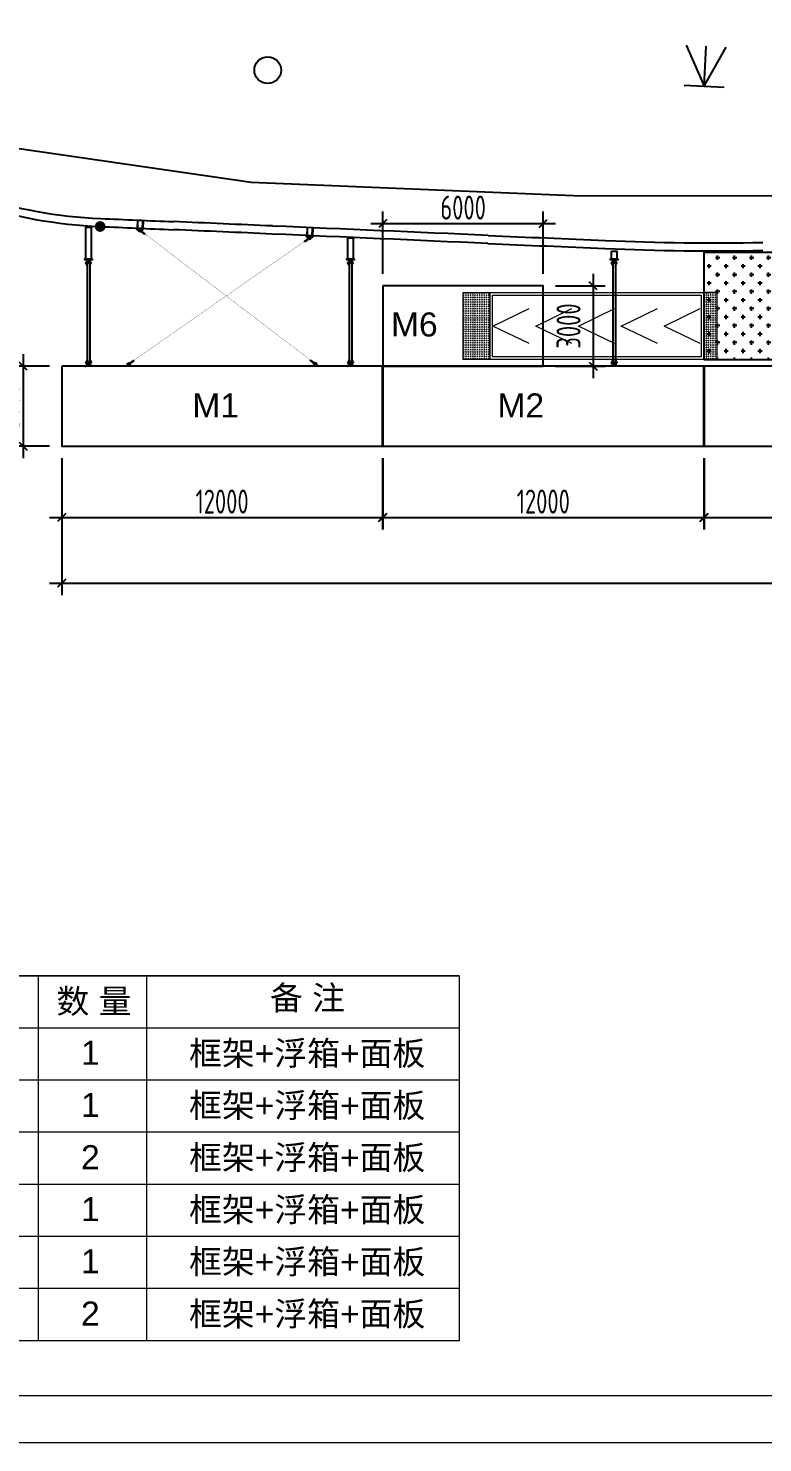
# Model space of a CAD drawing. Header units: millimetres. Extents: x 4 to 2106212, y -117026 to 198097.
# Drawn here: x 920153 to 947622, y 86526 to 139444 of the extents above; entities that cross this region are included whole.
import ezdxf
from ezdxf.enums import TextEntityAlignment as Align

# ---------------------------------------------------------------- set-up
doc = ezdxf.new("R2010")
doc.units = ezdxf.units.MM
for name, pattern in [('CENTER', [0.6, 0.375, -0.075, 0.075, -0.075]), ('DASHDOT2', [12.7, 6.35, -3.175, 0, -3.175]), ('DASHED2', [0.375, 0.25, -0.125])]:
    doc.linetypes.add(name, pattern=pattern)
for name, color, linetype in [('0 @ 1', 7, 'Continuous'), ('BS-Annectent', 115, 'Continuous'), ('HR-dimension', 9, 'Continuous'), ('HR-pontoon', 161, 'Continuous'), ('STEEL', 34, 'Continuous'), ('粗实线', 7, 'Continuous')]:
    doc.layers.add(name, color=color, linetype=linetype)
for name, color, linetype, lineweight in [('图框', 7, 'Continuous', 13), ('扣板', 7, 'Continuous', 9), ('抱桩器', 1, 'Continuous', 18), ('文本', 3, 'Continuous', 13)]:
    doc.layers.add(name, color=color, linetype=linetype, lineweight=lineweight)
doc.styles.add('Arial', font='arial.ttf')
doc.styles.add('hztxt', font='ros1.shx', dxfattribs={"width": 0.8, "bigfont": 'hztxt.shx'})
doc.styles.get("Standard").update_dxf_attribs({"font": 'arial.ttf'})
doc.linetypes.add('10422', pattern='A,2,[150,AAA.SHX,S=1,R=0,X=0,Y=1],2,[177,AAA.SHX,S=1,R=0,X=0,Y=0.8],1e-09', length=4)
doc.linetypes.add('444', pattern='A,4.5,[145,AAA.SHX,S=1,R=0,X=0,Y=1],4.5,-0.5,[146,AAA.SHX,S=1,R=0,X=0,Y=0],-0.5', length=10)
doc.dimstyles.new('DIM-300', dxfattribs={"dimscale": 300, "dimtxt": 3, "dimasz": 1, "dimexe": 1.5, "dimexo": 1.5, "dimgap": 0.5, "dimtad": 1, "dimdec": 0, "dimzin": 0, "dimdsep": 46, "dimtxsty": 'hztxt', "dimblk": 'OBLIQUE', "dimcen": 0, "dimdle": 1.5, "dimclrd": 9, "dimclre": 9, "dimclrt": 6, "dimadec": 0, "dimazin": 0, "dimtfac": 1, "dimtdec": 0, "dimtix": 1, "dimtofl": 0, "dimtmove": 2, "dimatfit": 0, "dimfxl": 5, "dimtolj": 1, "dimtzin": 0, "dimarcsym": 0})
pattern_1 = [(225, (43212.285, 45564.743), (4.49012806, -4.49012806), []), (225, (43207.795, 45564.743), (4.49012806, -4.49012806), [7.9375, -1.5875, 0, -1.5875])]
pattern_2 = [(225, (-344287.005, -129412.7357), (4.49012806, -4.49012806), []), (225, (-344291.495, -129412.7357), (4.49012806, -4.49012806), [7.9375, -1.5875, 0, -1.5875])]
pattern_3 = [(40.81217054, (-573818.8873, 176698.6793), (-1.452584633, 1.682112997), []), (130.81217054, (-573818.8873, 176698.6793), (-4.5872822625, 1.911641361), [5.55625, -3.33375])]
pattern_4 = [(40.81217054, (-578777.1463, 176555.198), (-1.452584633, 1.682112997), []), (130.81217054, (-578777.1463, 176555.198), (-4.5872822625, 1.911641361), [5.55625, -3.33375])]

# ---------------------------------------------------------------- blocks, each defined once
blk = doc.blocks.new('_Oblique')
at = {"color": 0, "linetype": 'ByBlock', "lineweight": -2}
blk.add_line((-0.5, -0.5), (0.5, 0.5), dxfattribs=at)
blk = doc.blocks.new('*D43')
at = {"color": 9, "lineweight": -2, "transparency": 16777216}
for p, q in [((919965, 127255), (919965, 123355)), ((920951, 126805), (919515, 126805)), ((920951, 123805), (919515, 123805))]:
    blk.add_line(p, q, dxfattribs=at)
at = {"layer": 'Defpoints', "color": 0, "transparency": 16777216}
for p in [(921401, 126805), (919965, 123805), (921401, 123805)]:
    blk.add_point(p, dxfattribs=at)
at = {"color": 9, "lineweight": -2, "transparency": 16777216, "xscale": 300, "yscale": 300, "zscale": 300}
for p, rotation in [((919965, 126805), 90), ((919965, 123805), 270)]:
    blk.add_blockref('_Oblique', p, dxfattribs=dict(at, rotation=rotation))
at = {"color": 6, "transparency": 16777216, "insert": (919365, 125305), "char_height": 900, "attachment_point": 5, "rotation": 90, "style": 'hztxt'}
blk.add_mtext('\\A1;3000', dxfattribs=at)
blk = doc.blocks.new('GW-TK')
at = {"layer": '图框'}
for points in [[(927183.55, 464715.01), (927603.55, 464715.01), (927603.55, 464418.01), (927183.55, 464418.01)], [(927188.55, 464710.01), (927598.55, 464710.01), (927598.55, 464423.01), (927188.55, 464423.01)]]:
    blk.add_lwpolyline(points, close=True, dxfattribs=at)
blk = doc.blocks.new('*D47')
at = {"color": 9, "lineweight": -2, "transparency": 16777216}
for p, q in [((933416, 130255), (933416, 132586)), ((939416, 130255), (939416, 132586)), ((932966, 132136), (939866, 132136))]:
    blk.add_line(p, q, dxfattribs=at)
at = {"layer": 'Defpoints', "color": 0, "transparency": 16777216}
for p in [(939416, 132136), (933416, 129805), (939416, 129805)]:
    blk.add_point(p, dxfattribs=at)
at = {"color": 9, "lineweight": -2, "transparency": 16777216, "xscale": 300, "yscale": 300, "zscale": 300, "rotation": 180}
blk.add_blockref('_Oblique', (933416, 132136), dxfattribs=at)
at = {"color": 9, "lineweight": -2, "transparency": 16777216, "xscale": 300, "yscale": 300, "zscale": 300}
blk.add_blockref('_Oblique', (939416, 132136), dxfattribs=at)
at = {"color": 6, "transparency": 16777216, "insert": (936416, 132736), "char_height": 900, "attachment_point": 5, "style": 'hztxt'}
blk.add_mtext('\\A1;6000', dxfattribs=at)
blk = doc.blocks.new('*D48')
at = {"color": 9, "lineweight": -2, "transparency": 16777216}
for p, q in [((941284, 130255), (941284, 126355)), ((939866, 129805), (941734, 129805)), ((939866, 126805), (941734, 126805))]:
    blk.add_line(p, q, dxfattribs=at)
at = {"layer": 'Defpoints', "color": 0, "transparency": 16777216}
for p in [(939416, 129805), (939416, 126805), (941284, 126805)]:
    blk.add_point(p, dxfattribs=at)
at = {"color": 9, "lineweight": -2, "transparency": 16777216, "xscale": 300, "yscale": 300, "zscale": 300}
for p, rotation in [((941284, 129805), 90), ((941284, 126805), 270)]:
    blk.add_blockref('_Oblique', p, dxfattribs=dict(at, rotation=rotation))
at = {"color": 6, "transparency": 16777216, "insert": (940359, 128305), "char_height": 900, "attachment_point": 5, "rotation": 90, "style": 'hztxt'}
blk.add_mtext('\\A1;3000', dxfattribs=at)
blk = doc.blocks.new('*D57')
at = {"color": 9, "lineweight": -2, "transparency": 16777216}
for p, q in [((921401, 123355), (921401, 120688)), ((933401, 123355), (933401, 120688)), ((920951, 121138), (933851, 121138))]:
    blk.add_line(p, q, dxfattribs=at)
at = {"layer": 'Defpoints', "color": 0, "transparency": 16777216}
for p in [(921401, 123805), (933401, 123805), (933401, 121138)]:
    blk.add_point(p, dxfattribs=at)
at = {"color": 9, "lineweight": -2, "transparency": 16777216, "xscale": 300, "yscale": 300, "zscale": 300, "rotation": 180}
blk.add_blockref('_Oblique', (921401, 121138), dxfattribs=at)
at = {"color": 9, "lineweight": -2, "transparency": 16777216, "xscale": 300, "yscale": 300, "zscale": 300}
blk.add_blockref('_Oblique', (933401, 121138), dxfattribs=at)
at = {"color": 6, "transparency": 16777216, "insert": (927401, 121738), "char_height": 900, "attachment_point": 5, "style": 'hztxt'}
blk.add_mtext('\\A1;12000', dxfattribs=at)
blk = doc.blocks.new('*D58')
at = {"color": 9, "lineweight": -2, "transparency": 16777216}
for p, q in [((933416, 123355), (933416, 120688)), ((945416, 123355), (945416, 120688)), ((932966, 121138), (945866, 121138))]:
    blk.add_line(p, q, dxfattribs=at)
at = {"layer": 'Defpoints', "color": 0, "transparency": 16777216}
for p in [(933416, 123805), (945416, 123805), (945416, 121138)]:
    blk.add_point(p, dxfattribs=at)
at = {"color": 9, "lineweight": -2, "transparency": 16777216, "xscale": 300, "yscale": 300, "zscale": 300, "rotation": 180}
blk.add_blockref('_Oblique', (933416, 121138), dxfattribs=at)
at = {"color": 9, "lineweight": -2, "transparency": 16777216, "xscale": 300, "yscale": 300, "zscale": 300}
blk.add_blockref('_Oblique', (945416, 121138), dxfattribs=at)
at = {"color": 6, "transparency": 16777216, "insert": (939416, 121738), "char_height": 900, "attachment_point": 5, "style": 'hztxt'}
blk.add_mtext('\\A1;12000', dxfattribs=at)
blk = doc.blocks.new('*D59')
at = {"color": 9, "lineweight": -2, "transparency": 16777216}
for p, q in [((945431, 123355), (945431, 120688)), ((957431, 123355), (957431, 120688)), ((944981, 121138), (957881, 121138))]:
    blk.add_line(p, q, dxfattribs=at)
at = {"layer": 'Defpoints', "color": 0, "transparency": 16777216}
for p in [(945431, 123805), (957431, 123805), (957431, 121138)]:
    blk.add_point(p, dxfattribs=at)
at = {"color": 9, "lineweight": -2, "transparency": 16777216, "xscale": 300, "yscale": 300, "zscale": 300, "rotation": 180}
blk.add_blockref('_Oblique', (945431, 121138), dxfattribs=at)
at = {"color": 9, "lineweight": -2, "transparency": 16777216, "xscale": 300, "yscale": 300, "zscale": 300}
blk.add_blockref('_Oblique', (957431, 121138), dxfattribs=at)
at = {"color": 6, "transparency": 16777216, "insert": (951431, 121738), "char_height": 900, "attachment_point": 5, "style": 'hztxt'}
blk.add_mtext('\\A1;12000', dxfattribs=at)
blk = doc.blocks.new('*U63')
at = {"layer": '抱桩器'}
h = blk.add_hatch(dxfattribs=at)
h.set_pattern_fill('GOST_GLASS', color=252, scale=10, angle=90)
h.set_pattern_definition([(135, (-669974.417, -109419.865), (5e-15, 84.852814), [50, -70]), (135, (-669974.417, -109398.65), (5e-15, 84.852814), [20, -100]), (135, (-669995.63, -109419.865), (5e-15, 84.852814), [20, -100])])
h.paths.add_polyline_path([(-3750, 1250), (-3750, -1250), (-4750, -1250), (-4750, 1250)])
h = blk.add_hatch(dxfattribs=at)
h.set_pattern_fill('GOST_GLASS', color=252, scale=10, angle=90)
h.set_pattern_definition([(135, (-673974.717, -109419.865), (5e-15, 84.852814), [50, -70]), (135, (-673974.717, -109398.65), (5e-15, 84.852814), [20, -100]), (135, (-673995.93, -109419.865), (5e-15, 84.852814), [20, -100])])
h.paths.add_polyline_path([(4250, 1250), (4250, -1250), (4750, -1250), (4750, 1250)])
at = {"layer": '抱桩器', "color": 252}
for points in [[(-3750, 1250), (-3750, -1250), (-4750, -1250), (-4750, 1250)], [(4250, -1250), (-3750, -1250), (-3750, 1250), (4250, 1250)], [(4150, -1150), (-3650, -1150), (-3650, 1150), (4150, 1150)], [(4250, 1250), (4250, -1250), (4750, -1250), (4750, 1250)]]:
    blk.add_lwpolyline(points, close=True, dxfattribs=at)
for points in [[(-2284, -650), (-3634, 0), (-2284, 650)], [(-684, -650), (-2034, 0), (-684, 650)], [(916, -650), (-434, 0), (916, 650)], [(2516, -650), (1166, 0), (2516, 650)], [(4116, -650), (2766, 0), (4116, 650)]]:
    blk.add_lwpolyline(points, dxfattribs=at)
blk = doc.blocks.new('*U64')
at = {"color": 0, "linetype": 'ByBlock', "lineweight": -2, "transparency": 16777216}
blk.add_blockref('*U63', (0, 0), dxfattribs=at)
blk = doc.blocks.new('*D522')
at = {"color": 9, "lineweight": -2, "transparency": 16777216}
for p, q in [((921401, 123355), (921401, 118233)), ((991476, 123355), (991476, 118233)), ((920951, 118683), (991926, 118683))]:
    blk.add_line(p, q, dxfattribs=at)
at = {"layer": 'Defpoints', "color": 0, "transparency": 16777216}
for p in [(921401, 123805), (991476, 123805), (991476, 118683)]:
    blk.add_point(p, dxfattribs=at)
at = {"color": 9, "lineweight": -2, "transparency": 16777216, "xscale": 300, "yscale": 300, "zscale": 300, "rotation": 180}
blk.add_blockref('_Oblique', (921401, 118683), dxfattribs=at)
at = {"color": 9, "lineweight": -2, "transparency": 16777216, "xscale": 300, "yscale": 300, "zscale": 300}
blk.add_blockref('_Oblique', (991476, 118683), dxfattribs=at)
at = {"color": 6, "transparency": 16777216, "insert": (956438, 119283), "char_height": 900, "attachment_point": 5, "style": 'hztxt'}
blk.add_mtext('\\A1;70075', dxfattribs=at)
blk = doc.blocks.new('*U577')
h = blk.add_hatch()
h.set_pattern_fill('CROSS', color=252, scale=50, angle=90)
h.set_pattern_definition([(90, (-479955.5, -94961.22), (-317.5, 317.5), [158.75, -476.25]), (180, (-479876.12, -94881.85), (-317.5, -317.5), [158.75, -476.25])])
h.paths.add_polyline_path([(1500, 2000), (-1500, 2000), (-1500, -2000), (1500, -2000)])
at = {"layer": 'HR-pontoon'}
blk.add_lwpolyline([(-1500, -2000), (1500, -2000), (1500, 2000), (-1500, 2000)], close=True, dxfattribs=at)
blk = doc.blocks.new('*U578')
at = {"color": 0, "linetype": 'ByBlock', "lineweight": -2, "transparency": 16777216}
blk.add_blockref('*U577', (0, 0), dxfattribs=at)
blk = doc.blocks.new('支座')
at = {"layer": '扣板', "color": 7}
blk.add_line((13512, 4747, 0), (13512, 5047, 0), dxfattribs=at)
at = {"layer": '扣板', "color": 7, "elevation": 0}
for points in [[(13512, 4747), (13512, 5047), (13520, 5047), (13520, 4747)], [(13600, 4947), (13620, 4927), (13620, 4867), (13600, 4847), (13520, 4847), (13520, 4947)], [(13560, 4932), (13520, 4932), (13520, 4922), (13560, 4922)], [(13560, 4862), (13520, 4862), (13520, 4872), (13560, 4872)]]:
    blk.add_lwpolyline(points, close=True, dxfattribs=at)
at = {"layer": '扣板', "color": 7}
blk.add_circle((13575, 4897, 0), 25, dxfattribs=at)
blk = doc.blocks.new('*U1983')
at = {"layer": '0 @ 1', "rotation": 90}
blk.add_blockref('支座', (4897, -13566, 0), dxfattribs=at)
blk = doc.blocks.new('*U1984')
at = {"layer": 'Defpoints', "color": 0, "linetype": 'ByBlock', "lineweight": -2, "transparency": 16777216}
for p in [(0, 0), (7000, 0)]:
    blk.add_blockref('*U1983', p, dxfattribs=at)
blk = doc.blocks.new('A$C97f6d51a')
at = {"color": 1, "linetype": 'DASHDOT2'}
blk.add_line((0, 313), (0, -47), dxfattribs=at)
at = {"layer": 'BS-Annectent'}
for p, q in [((-10, 6), (9, 4)), ((-10, 2), (-6, 4)), ((-6, 1), (-10, 2)), ((-10, 2), (9, 1)), ((-9, 282), (-9, 282)), ((-9, 281), (-9, 282)), ((-9, 282), (-9, 282)), ((-9, 279), (-8, 279)), ((-8, 278), (-9, 279)), ((-9, 279), (-8, 278)), ((-9, 275), (-7, 276)), ((-6, 274), (-9, 275)), ((-9, 275), (-7, 275)), ((-9, 272), (-6, 274)), ((-6, 270), (-9, 272)), ((-9, 272), (-4, 272)), ((-9, 269), (9, 268)), ((-9, 266), (9, 265)), ((-9, 263), (9, 262)), ((-9, 260), (9, 258)), ((-9, 257), (9, 255)), ((-9, 253), (9, 252)), ((-9, 250), (9, 249)), ((-9, 247), (9, 246)), ((-9, 244), (9, 243)), ((-9, 241), (9, 240)), ((-9, 238), (9, 236)), ((-9, 235), (9, 233)), ((-9, 231), (9, 230)), ((-9, 228), (9, 227)), ((-9, 225), (9, 224)), ((-9, 222), (9, 221)), ((-9, 219), (9, 218)), ((-9, 216), (9, 215)), ((-9, 213), (9, 211)), ((-9, 209), (9, 208)), ((-9, 206), (9, 205)), ((-9, 203), (9, 202)), ((-9, 200), (9, 199)), ((-9, 197), (9, 196)), ((-9, 194), (9, 193)), ((-9, 191), (9, 189)), ((-9, 188), (9, 186)), ((-9, 184), (9, 183)), ((-9, 181), (9, 180)), ((-9, 178), (9, 177)), ((-9, 175), (9, 174)), ((-9, 172), (9, 171)), ((-9, 169), (9, 167)), ((-9, 166), (9, 164)), ((-9, 162), (9, 161)), ((-9, 159), (9, 158)), ((-9, 156), (9, 155)), ((-9, 153), (9, 152)), ((-9, 150), (9, 149)), ((-9, 147), (9, 146)), ((-9, 144), (9, 142)), ((-9, 140), (9, 139)), ((-9, 137), (9, 136)), ((-9, 134), (9, 133)), ((-9, 131), (9, 130)), ((-9, 128), (9, 127)), ((-9, 125), (9, 124)), ((-9, 122), (9, 120)), ((-9, 119), (9, 117)), ((-9, 115), (9, 114)), ((-9, 112), (9, 111)), ((-9, 109), (9, 108)), ((-9, 106), (9, 105)), ((-9, 103), (9, 102)), ((-9, 100), (9, 98)), ((-9, 97), (9, 95)), ((-9, 93), (9, 92)), ((-9, 90), (9, 89)), ((-9, 87), (9, 86)), ((-9, 84), (9, 83)), ((-9, 81), (9, 80)), ((-9, 78), (9, 76)), ((-9, 75), (9, 73)), ((-9, 71), (9, 70)), ((-9, 68), (9, 67)), ((-9, 65), (9, 64)), ((-9, 62), (9, 61)), ((-9, 59), (9, 58)), ((-9, 56), (9, 55)), ((-9, 53), (9, 51)), ((-9, 49), (9, 48)), ((-9, 46), (9, 45)), ((-9, 43), (9, 42)), ((-9, 40), (9, 39)), ((-9, 37), (9, 36)), ((-9, 34), (9, 33)), ((-9, 31), (9, 29)), ((-9, 28), (9, 26)), ((-9, 24), (9, 23)), ((-9, 21), (9, 20)), ((-9, 18), (9, 17)), ((-9, 15), (9, 14)), ((-9, 12), (9, 11)), ((-9, 9), (9, 7)), ((-8, 0), (-6, 1)), ((-6, 274), (-6, 274)), ((-6, 274), (-6, 274)), ((-6, 274), (-6, 274)), ((-6, 274), (-6, 274)), ((-6, 274), (-6, 274)), ((6, 270), (-6, 270)), ((6, 147), (-6, 148)), ((6, 116), (-6, 117)), ((6, 3), (-6, 4)), ((2, 0), (-6, 1)), ((4, 271), (9, 271)), ((6, 273), (5, 273)), ((6, 273), (5, 273)), ((6, 273), (9, 274)), ((6, 274), (9, 274)), ((9, 271), (6, 273)), ((6, 270), (9, 271)), ((6, 147), (9, 149)), ((9, 1), (6, 3)), ((7, 276), (9, 277)), ((9, 274), (7, 275)), ((7, 0), (9, 1)), ((9, 277), (8, 278)), ((8, 277), (9, 277)), ((9, 280), (9, 281)), ((9, 280), (9, 280)), ((9, 280), (9, 280)), ((-16, -24), (-16, -11)), ((12, -9), (-12, -9)), ((12, -27), (-12, -27)), ((-9, -29), (-6, -28)), ((-6, -31), (-9, -29)), ((9, -30), (-9, -29)), ((-9, -32), (-6, -31)), ((-6, -34), (-9, -32)), ((9, -33), (-9, -32)), ((-9, -35), (-6, -34)), ((-6, -37), (-9, -35)), ((9, -37), (-9, -35)), ((-9, -38), (-6, -37)), ((-6, -40), (-9, -38)), ((9, -40), (-9, -38)), ((-8, -24), (-8, -11)), ((-6, -28), (-8, -27)), ((-7, -40), (-7, -43)), ((6, -29), (-6, -28)), ((6, -29), (-6, -28)), ((6, -32), (-6, -31)), ((6, -32), (-6, -31)), ((6, -35), (-6, -34)), ((6, -38), (-6, -37)), ((6, -38), (-6, -37)), ((6, -41), (-6, -40)), ((-5, -44), (5, -44)), ((-4, -40), (-4, -43)), ((-2, -9), (0, -4)), ((9, -27), (-1, -27)), ((0, -9), (2, -4)), ((4, -41), (4, -43)), ((6, -29), (9, -27)), ((9, -30), (6, -29)), ((6, -32), (9, -30)), ((9, -33), (6, -32)), ((6, -35), (9, -33)), ((9, -37), (6, -35)), ((6, -38), (9, -37)), ((9, -40), (6, -38)), ((6, -41), (9, -40)), ((7, -41), (7, -43)), ((8, -24), (8, -11)), ((9, -27), (8, -27)), ((16, -24), (16, -11))]:
    blk.add_line(p, q, dxfattribs=at)
for points in [[(-19, -4), (-19, 0), (19, 0), (19, -4)], [(-15, -9), (15, -9), (15, -4), (-15, -4)]]:
    blk.add_lwpolyline(points, close=True, dxfattribs=at)
blk.add_lwpolyline([(10, 0), (10, 300), (0, 306), (-10, 300), (-10, 0)], dxfattribs=at)
for points in [[(16, -11, 0.612824), (8, -11, 0.305874), (-8, -11, 0.612824), (-16, -11)], [(16, -24, -0.612824), (8, -24, -0.305874), (-8, -24, -0.612824), (-16, -24)], [(-7, -43, 0.516475), (-4, -43, 0.258238), (4, -43, 0.516475), (7, -43)]]:
    blk.add_lwpolyline(points, format="xyb", dxfattribs=at)
blk = doc.blocks.new('A$Ce460a15a')
at = {"layer": 'STEEL', "color": 22}
for points in [[(12, 150), (12, -150), (0, -150), (0, 150)], [(92, -50), (112, -30), (112, 30), (92, 50), (12, 50), (12, -50)], [(52, 35), (12, 35), (12, 25), (52, 25)], [(52, -35), (12, -35), (12, -25), (52, -25)]]:
    blk.add_lwpolyline(points, close=True, dxfattribs=at)
blk.add_circle((67, 0), 25, dxfattribs=at)
at = {"layer": 'HR-dimension', "xscale": -1, "rotation": 90}
blk.add_blockref('A$C97f6d51a', (12, 100), dxfattribs=at)
at = {"layer": 'HR-dimension', "rotation": 90.00000000000001}
blk.add_blockref('A$C97f6d51a', (12, -100), dxfattribs=at)
blk = doc.blocks.new('*U1991')
h = blk.add_hatch()
h.set_pattern_fill('ANSI35', color=4, angle=180)
h.set_pattern_definition(pattern_1)
h.paths.add_polyline_path([(24, -89), (36, -89), (36, -67), (24, -67)])
h.paths.add_polyline_path([(24, -31), (36, -31), (36, 11), (24, 11)])
h.paths.add_polyline_path([(-100, 11), (100, 11), (100, 21), (-100, 21)])
h.paths.add_polyline_path([(-36, -31), (-24, -31), (-24, 11), (-36, 11)])
h.paths.add_polyline_path([(-36, -89), (-24, -89), (-24, -67), (-36, -67)])
h = blk.add_hatch()
h.set_pattern_fill('ANSI35', color=4, angle=180)
h.set_pattern_definition(pattern_2)
h.paths.add_polyline_path([(-129, -116), (-150, -116), (-150, -104), (-129, -104)])
h.paths.add_polyline_path([(111, -116), (-111, -116), (-111, -104), (111, -104)])
h.paths.add_polyline_path([(150, -116), (129, -116), (129, -104), (150, -104)])
h.paths.add_polyline_path([(66, -104), (54, -104), (54, -67), (66, -67)])
h.paths.add_polyline_path([(66, -31), (54, -31), (54, -4), (66, -4)])
h.paths.add_polyline_path([(6, -31), (-6, -31), (-6, -4), (6, -4)])
h.paths.add_polyline_path([(6, -104), (-6, -104), (-6, -67), (6, -67)])
h.paths.add_polyline_path([(-54, -104), (-66, -104), (-66, -67), (-54, -67)])
h.paths.add_polyline_path([(-54, -31), (-66, -31), (-66, -4), (-54, -4)])
at = {"color": 4}
for points in [[(100, 11), (-100, 11), (-100, 21), (100, 21), (100, 11)], [(-36, -89), (-36, 11), (-24, 11), (-24, -89), (-36, -89)], [(24, -89), (24, 11), (36, 11), (36, -89), (24, -89)], [(150, -116), (-150, -116), (-150, -104), (150, -104), (150, -116)], [(-66, -104), (-66, -4), (-54, -4), (-54, -104), (-66, -104)], [(-6, -104), (-6, -4), (6, -4), (6, -104), (-6, -104)], [(54, -104), (54, -4), (66, -4), (66, -104), (54, -104)]]:
    blk.add_lwpolyline(points, dxfattribs=at)
at = {"layer": 'Defpoints', "color": 4}
for points in [[(-100, 21), (-50, 21), (-50, 121), (-100, 21)], [(100, 21), (50, 21), (50, 121), (100, 21)]]:
    blk.add_lwpolyline(points, dxfattribs=at)
at = {"layer": 'Defpoints', "color": 4, "linetype": 'CENTER', "ltscale": 2}
for points in [[(-129, -116), (-111, -116), (-111, -104), (-129, -104)], [(-66, -31), (-54, -31), (-54, -67), (-66, -67)], [(-36, -31), (-24, -31), (-24, -67), (-36, -67)], [(-6, -31), (6, -31), (6, -67), (-6, -67)], [(24, -31), (36, -31), (36, -67), (24, -67)], [(54, -31), (66, -31), (66, -67), (54, -67)], [(129, -116), (111, -116), (111, -104), (129, -104)]]:
    blk.add_lwpolyline(points, close=True, dxfattribs=at)
for points in [[(-120, -99), (-120, -111), (-120, -121)], [(-66, -49), (66, -49)], [(-66, -49), (66, -49)], [(120, -99), (120, -111), (120, -121)]]:
    blk.add_lwpolyline(points, dxfattribs=at)
blk = doc.blocks.new('*U2002')
at = {"layer": '粗实线', "color": 0, "linetype": 'ByBlock', "lineweight": -2, "transparency": 16777216}
blk.add_blockref('*U1991', (0, 0), dxfattribs=at)
blk = doc.blocks.new('*U2003')
h = blk.add_hatch()
h.set_pattern_fill('ANSI35', color=4, angle=180)
h.set_pattern_definition(pattern_1)
h.paths.add_polyline_path([(24, -89), (36, -89), (36, -67), (24, -67)])
h.paths.add_polyline_path([(24, -31), (36, -31), (36, 11), (24, 11)])
h.paths.add_polyline_path([(-100, 11), (100, 11), (100, 21), (-100, 21)])
h.paths.add_polyline_path([(-36, -31), (-24, -31), (-24, 11), (-36, 11)])
h.paths.add_polyline_path([(-36, -89), (-24, -89), (-24, -67), (-36, -67)])
h = blk.add_hatch()
h.set_pattern_fill('ANSI35', color=4, angle=180)
h.set_pattern_definition(pattern_2)
h.paths.add_polyline_path([(-129, -116), (-150, -116), (-150, -104), (-129, -104)])
h.paths.add_polyline_path([(111, -116), (-111, -116), (-111, -104), (111, -104)])
h.paths.add_polyline_path([(150, -116), (129, -116), (129, -104), (150, -104)])
h.paths.add_polyline_path([(66, -104), (54, -104), (54, -67), (66, -67)])
h.paths.add_polyline_path([(66, -31), (54, -31), (54, -4), (66, -4)])
h.paths.add_polyline_path([(6, -31), (-6, -31), (-6, -4), (6, -4)])
h.paths.add_polyline_path([(6, -104), (-6, -104), (-6, -67), (6, -67)])
h.paths.add_polyline_path([(-54, -104), (-66, -104), (-66, -67), (-54, -67)])
h.paths.add_polyline_path([(-54, -31), (-66, -31), (-66, -4), (-54, -4)])
at = {"color": 4}
for points in [[(100, 11), (-100, 11), (-100, 21), (100, 21), (100, 11)], [(-36, -89), (-36, 11), (-24, 11), (-24, -89), (-36, -89)], [(24, -89), (24, 11), (36, 11), (36, -89), (24, -89)], [(150, -116), (-150, -116), (-150, -104), (150, -104), (150, -116)], [(-66, -104), (-66, -4), (-54, -4), (-54, -104), (-66, -104)], [(-6, -104), (-6, -4), (6, -4), (6, -104), (-6, -104)], [(54, -104), (54, -4), (66, -4), (66, -104), (54, -104)]]:
    blk.add_lwpolyline(points, dxfattribs=at)
at = {"layer": 'Defpoints', "color": 4}
for points in [[(-100, 21), (-50, 21), (-50, 121), (-100, 21)], [(100, 21), (50, 21), (50, 121), (100, 21)]]:
    blk.add_lwpolyline(points, dxfattribs=at)
at = {"layer": 'Defpoints', "color": 4, "linetype": 'CENTER', "ltscale": 2}
for points in [[(-129, -116), (-111, -116), (-111, -104), (-129, -104)], [(-66, -31), (-54, -31), (-54, -67), (-66, -67)], [(-36, -31), (-24, -31), (-24, -67), (-36, -67)], [(-6, -31), (6, -31), (6, -67), (-6, -67)], [(24, -31), (36, -31), (36, -67), (24, -67)], [(54, -31), (66, -31), (66, -67), (54, -67)], [(129, -116), (111, -116), (111, -104), (129, -104)]]:
    blk.add_lwpolyline(points, close=True, dxfattribs=at)
for points in [[(-120, -99), (-120, -111), (-120, -121)], [(-66, -49), (66, -49)], [(-66, -49), (66, -49)], [(120, -99), (120, -111), (120, -121)]]:
    blk.add_lwpolyline(points, dxfattribs=at)
blk = doc.blocks.new('*U1990')
at = {"layer": '粗实线', "color": 0, "linetype": 'ByBlock', "lineweight": -2, "transparency": 16777216}
blk.add_blockref('*U2003', (0, 0), dxfattribs=at)
blk = doc.blocks.new('*U1975')
at = {"layer": '粗实线', "color": 4}
for points in [[(-50, 1863), (-50, -1863)], [(50, 1863), (50, -1863)]]:
    blk.add_lwpolyline(points, dxfattribs=at)
at = {"layer": '粗实线', "color": 4, "xscale": -1, "rotation": 179.9999997006857}
blk.add_blockref('*U1990', (0, 1884), dxfattribs=at)
at = {"layer": '粗实线', "color": 4, "rotation": 359.9999997006856}
blk.add_blockref('*U2002', (0, -1884), dxfattribs=at)
blk = doc.blocks.new('*U1964')
at = {"color": 0, "linetype": 'ByBlock', "lineweight": -2, "transparency": 16777216}
blk.add_blockref('*U1975', (0, 0), dxfattribs=at)
blk = doc.blocks.new('*U10')
at = {"color": 7, "linetype": 'Continuous', "lineweight": 15}
for p, q in [((-9, 9), (-10, 8)), ((-10, 8), (-10, 1)), ((-10, 1), (-9, 0)), ((-9, 9), (9, 9)), ((-9, 0), (9, 0)), ((-5, 8), (-5, 1)), ((5, 8), (5, 1)), ((10, 8), (9, 9)), ((9, 0), (10, 1)), ((10, 8), (10, 1))]:
    blk.add_line(p, q, dxfattribs=at)
for centre, start, end in [((0, -8), 72.42328, 107.57672), ((0, 17), 252.42328, 287.57672)]:
    blk.add_arc(centre, 17.2, start, end, dxfattribs=at)
for points, knots in [([(-10, 8), (-10, 9), (-9, 9), (-8, 9), (-7, 9), (-6, 9), (-6, 9), (-5, 8)], [0, 0, 0, 0, 0.264534, 0.399289, 0.53507, 0.765405, 1, 1, 1, 1]), ([(-5, 1), (-6, 1), (-6, 0), (-7, 0), (-8, 0), (-9, 0), (-10, 1), (-10, 1)], [0, 0, 0, 0, 0.264534, 0.399289, 0.53507, 0.765405, 1, 1, 1, 1]), ([(5, 8), (6, 9), (6, 9), (7, 9), (8, 9), (9, 9), (10, 9), (10, 8)], [0, 0, 0, 0, 0.264536, 0.399814, 0.535067, 0.765403, 1, 1, 1, 1]), ([(10, 1), (10, 1), (9, 0), (8, 0), (7, 0), (6, 0), (6, 1), (5, 1)], [0, 0, 0, 0, 0.264536, 0.399814, 0.535067, 0.765403, 1, 1, 1, 1])]:
    blk.add_open_spline(points, degree=3, knots=knots, dxfattribs=at)
blk = doc.blocks.new('A$C72EA2C7E')
blk.add_line((-8, -6), (8, -6))
at = {"color": 7, "linetype": 'Continuous', "lineweight": 15}
for p, q in [((-5, -40), (-5, -6)), ((-4, -41), (-5, -40)), ((5, -40), (-5, -40)), ((-4, -41), (5, -41)), ((5, -6), (5, -40)), ((5, -40), (5, -41))]:
    blk.add_line(p, q, dxfattribs=at)
at = {"color": 7, "linetype": 'Continuous', "lineweight": 0}
for p, q in [((-4, -41), (-4, -6)), ((5, -41), (5, -6))]:
    blk.add_line(p, q, dxfattribs=at)
blk.add_arc((0, -8), 8, 17.48617, 162.51383)
at = {"extrusion": (0, 0, -1), "xscale": 0.9999974999999999, "yscale": 0.9999974999999999, "zscale": -0.9999974999999999}
blk.add_blockref('*U10', (0, -39), dxfattribs=at)
blk = doc.blocks.new('*U1965')
h = blk.add_hatch(color=1)
h.dxf.hatch_style = 1
h.paths.add_polyline_path([(3382, 2191), (3473, 2218, 1.447528), (3428, 2281), (3373, 2204)])
h.paths.add_polyline_path([(3389, 2205), (3388, 2206), (3398, 2220), (3395, 2222), (3434, 2277, -1.452111), (3471, 2226), (3406, 2207), (3405, 2210)], flags=16)
h = blk.add_hatch()
h.set_pattern_fill('ANSI38', color=253, scale=0.7, angle=-4.1878)
h.set_pattern_definition(pattern_4)
h.paths.add_polyline_path([(3404, 2213), (3406, 2207), (3471, 2226, 1.452111), (3434, 2277), (3395, 2222), (3398, 2220), (3401, 2218), (3440, 2273, -1.452111), (3469, 2232)])
h = blk.add_hatch(color=1)
h.dxf.hatch_style = 1
h.paths.add_polyline_path([(-3373, -2204), (-3429, -2283, -1.406258), (-3473, -2218), (-3382, -2191)])
h.paths.add_polyline_path([(-3405, -2210), (-3406, -2207), (-3471, -2226, 1.406258), (-3435, -2278), (-3395, -2222), (-3388, -2205)], flags=16)
h = blk.add_hatch()
h.set_pattern_fill('ANSI38', color=253, scale=0.7, angle=-4.1878)
h.set_pattern_definition(pattern_3)
h.paths.add_polyline_path([(-3401, -2218), (-3395, -2222), (-3434, -2277, -1.452111), (-3471, -2226), (-3406, -2207), (-3405, -2210), (-3404, -2213), (-3469, -2232, 1.452111), (-3440, -2273)])
blk.add_line((3379, 2205), (3379, 2195))
at = {"color": 1, "linetype": 'DASHED2'}
blk.add_line((3483, 2289), (3493, 2274), dxfattribs=at)
at = {"color": 1, "const_width": 8.4}
for points in [[(3380, 2206), (-3393, -2203)], [(3386, 2200), (3251, 2112)], [(-3388, -2209), (-3246, -2117)]]:
    blk.add_lwpolyline(points, dxfattribs=at)
at = {"color": 1}
for points in [[(3382, 2191), (3473, 2218, 1.447528), (3428, 2281), (3373, 2204)], [(3398, 2220), (3388, 2206), (3389, 2205), (3405, 2210), (3406, 2207), (3471, 2226, 1.452111), (3434, 2277), (3395, 2222)], [(-3373, -2204), (-3428, -2281, -1.447528), (-3473, -2218), (-3382, -2191)], [(-3405, -2210), (-3389, -2205), (-3388, -2206), (-3398, -2220), (-3395, -2222), (-3434, -2277, -1.452111), (-3471, -2226), (-3406, -2207)]]:
    blk.add_lwpolyline(points, format="xyb", close=True, dxfattribs=at)
for points in [[(3379, 2195), (3472, 2222, 1.449849), (3431, 2279), (3379, 2205)], [(3406, 2207), (3471, 2226, 1.452111), (3434, 2277), (3395, 2222)], [(3406, 2207), (3471, 2226, 1.452111), (3434, 2277), (3395, 2222)], [(-3376, -2200), (-3431, -2279, -1.449849), (-3472, -2222), (-3384, -2197)], [(-3395, -2222), (-3434, -2277, -1.452111), (-3471, -2226), (-3406, -2207)], [(-3395, -2222), (-3434, -2277, -1.452111), (-3471, -2226), (-3406, -2207)]]:
    blk.add_lwpolyline(points, format="xyb")
for points in [[(3401, 2218), (3440, 2273, -1.452111), (3469, 2232), (3404, 2213), (3406, 2207), (3471, 2226, 1.452111), (3434, 2277), (3395, 2222)], [(-3404, -2213), (-3469, -2232, 1.452111), (-3440, -2273), (-3401, -2218), (-3395, -2222), (-3434, -2277, -1.452111), (-3471, -2226), (-3406, -2207)]]:
    blk.add_lwpolyline(points, format="xyb", close=True)
at = {"color": 252}
for points in [[(3401, 2218), (3440, 2273, -1.452111), (3469, 2232), (3404, 2213), (3406, 2207), (3471, 2226, 1.452111), (3434, 2277), (3395, 2222)], [(-3404, -2213), (-3469, -2232, 1.452111), (-3440, -2273), (-3401, -2218), (-3395, -2222), (-3434, -2277, -1.452111), (-3471, -2226), (-3406, -2207)]]:
    blk.add_lwpolyline(points, format="xyb", close=True, dxfattribs=at)
at = {"xscale": 0.6999999999999998, "yscale": 0.6999999999999998, "zscale": 0.6999999999999998, "rotation": 213.1298866380289}
for p in [(3284, 2123), (3315, 2143), (3345, 2163), (3376, 2183), (-3267, -2141), (-3360, -2201), (-3329, -2181), (-3299, -2161)]:
    blk.add_blockref('A$C72EA2C7E', p, dxfattribs=at)
blk = doc.blocks.new('*U1966')
at = {"color": 0, "linetype": 'ByBlock', "lineweight": -2, "transparency": 16777216}
blk.add_blockref('*U1965', (0, 0), dxfattribs=at)
blk = doc.blocks.new('*U1967')
h = blk.add_hatch(color=1)
h.dxf.hatch_style = 1
h.paths.add_polyline_path([(3382, 2191), (3473, 2218, 1.447528), (3428, 2281), (3373, 2204)])
h.paths.add_polyline_path([(3389, 2205), (3388, 2206), (3398, 2220), (3395, 2222), (3434, 2277, -1.452111), (3471, 2226), (3406, 2207), (3405, 2210)], flags=16)
h = blk.add_hatch()
h.set_pattern_fill('ANSI38', color=253, scale=0.7, angle=-4.1878)
h.set_pattern_definition(pattern_4)
h.paths.add_polyline_path([(3404, 2213), (3406, 2207), (3471, 2226, 1.452111), (3434, 2277), (3395, 2222), (3398, 2220), (3401, 2218), (3440, 2273, -1.452111), (3469, 2232)])
h = blk.add_hatch(color=1)
h.dxf.hatch_style = 1
h.paths.add_polyline_path([(-3373, -2204), (-3429, -2283, -1.406258), (-3473, -2218), (-3382, -2191)])
h.paths.add_polyline_path([(-3405, -2210), (-3406, -2207), (-3471, -2226, 1.406258), (-3435, -2278), (-3395, -2222), (-3388, -2205)], flags=16)
h = blk.add_hatch()
h.set_pattern_fill('ANSI38', color=253, scale=0.7, angle=-4.1878)
h.set_pattern_definition(pattern_3)
h.paths.add_polyline_path([(-3401, -2218), (-3395, -2222), (-3434, -2277, -1.452111), (-3471, -2226), (-3406, -2207), (-3405, -2210), (-3404, -2213), (-3469, -2232, 1.452111), (-3440, -2273)])
blk.add_line((3379, 2205), (3379, 2195))
at = {"color": 1, "linetype": 'DASHED2'}
blk.add_line((3483, 2289), (3493, 2274), dxfattribs=at)
at = {"color": 1, "const_width": 8.4}
for points in [[(3380, 2206), (-3393, -2203)], [(3386, 2200), (3251, 2112)], [(-3388, -2209), (-3246, -2117)]]:
    blk.add_lwpolyline(points, dxfattribs=at)
at = {"color": 1}
for points in [[(3382, 2191), (3473, 2218, 1.447528), (3428, 2281), (3373, 2204)], [(3398, 2220), (3388, 2206), (3389, 2205), (3405, 2210), (3406, 2207), (3471, 2226, 1.452111), (3434, 2277), (3395, 2222)], [(-3373, -2204), (-3428, -2281, -1.447528), (-3473, -2218), (-3382, -2191)], [(-3405, -2210), (-3389, -2205), (-3388, -2206), (-3398, -2220), (-3395, -2222), (-3434, -2277, -1.452111), (-3471, -2226), (-3406, -2207)]]:
    blk.add_lwpolyline(points, format="xyb", close=True, dxfattribs=at)
for points in [[(3379, 2195), (3472, 2222, 1.449849), (3431, 2279), (3379, 2205)], [(3406, 2207), (3471, 2226, 1.452111), (3434, 2277), (3395, 2222)], [(3406, 2207), (3471, 2226, 1.452111), (3434, 2277), (3395, 2222)], [(-3376, -2200), (-3431, -2279, -1.449849), (-3472, -2222), (-3384, -2197)], [(-3395, -2222), (-3434, -2277, -1.452111), (-3471, -2226), (-3406, -2207)], [(-3395, -2222), (-3434, -2277, -1.452111), (-3471, -2226), (-3406, -2207)]]:
    blk.add_lwpolyline(points, format="xyb")
for points in [[(3401, 2218), (3440, 2273, -1.452111), (3469, 2232), (3404, 2213), (3406, 2207), (3471, 2226, 1.452111), (3434, 2277), (3395, 2222)], [(-3404, -2213), (-3469, -2232, 1.452111), (-3440, -2273), (-3401, -2218), (-3395, -2222), (-3434, -2277, -1.452111), (-3471, -2226), (-3406, -2207)]]:
    blk.add_lwpolyline(points, format="xyb", close=True)
at = {"color": 252}
for points in [[(3401, 2218), (3440, 2273, -1.452111), (3469, 2232), (3404, 2213), (3406, 2207), (3471, 2226, 1.452111), (3434, 2277), (3395, 2222)], [(-3404, -2213), (-3469, -2232, 1.452111), (-3440, -2273), (-3401, -2218), (-3395, -2222), (-3434, -2277, -1.452111), (-3471, -2226), (-3406, -2207)]]:
    blk.add_lwpolyline(points, format="xyb", close=True, dxfattribs=at)
at = {"xscale": 0.6999999999999998, "yscale": 0.6999999999999998, "zscale": 0.6999999999999998, "rotation": 213.1298866380289}
for p in [(3284, 2123), (3315, 2143), (3345, 2163), (3376, 2183), (-3267, -2141), (-3360, -2201), (-3329, -2181), (-3299, -2161)]:
    blk.add_blockref('A$C72EA2C7E', p, dxfattribs=at)
blk = doc.blocks.new('*U1968')
at = {"color": 0, "linetype": 'ByBlock', "lineweight": -2, "transparency": 16777216}
blk.add_blockref('*U1967', (0, 0), dxfattribs=at)
blk = doc.blocks.new('*U1995')
h = blk.add_hatch()
h.set_pattern_fill('ANSI35', color=4, angle=180)
h.set_pattern_definition(pattern_1)
h.paths.add_polyline_path([(24, -89), (36, -89), (36, -67), (24, -67)])
h.paths.add_polyline_path([(24, -31), (36, -31), (36, 11), (24, 11)])
h.paths.add_polyline_path([(-100, 11), (100, 11), (100, 21), (-100, 21)])
h.paths.add_polyline_path([(-36, -31), (-24, -31), (-24, 11), (-36, 11)])
h.paths.add_polyline_path([(-36, -89), (-24, -89), (-24, -67), (-36, -67)])
h = blk.add_hatch()
h.set_pattern_fill('ANSI35', color=4, angle=180)
h.set_pattern_definition(pattern_2)
h.paths.add_polyline_path([(-129, -116), (-150, -116), (-150, -104), (-129, -104)])
h.paths.add_polyline_path([(111, -116), (-111, -116), (-111, -104), (111, -104)])
h.paths.add_polyline_path([(150, -116), (129, -116), (129, -104), (150, -104)])
h.paths.add_polyline_path([(66, -104), (54, -104), (54, -67), (66, -67)])
h.paths.add_polyline_path([(66, -31), (54, -31), (54, -4), (66, -4)])
h.paths.add_polyline_path([(6, -31), (-6, -31), (-6, -4), (6, -4)])
h.paths.add_polyline_path([(6, -104), (-6, -104), (-6, -67), (6, -67)])
h.paths.add_polyline_path([(-54, -104), (-66, -104), (-66, -67), (-54, -67)])
h.paths.add_polyline_path([(-54, -31), (-66, -31), (-66, -4), (-54, -4)])
at = {"color": 4}
for points in [[(100, 11), (-100, 11), (-100, 21), (100, 21), (100, 11)], [(-36, -89), (-36, 11), (-24, 11), (-24, -89), (-36, -89)], [(24, -89), (24, 11), (36, 11), (36, -89), (24, -89)], [(150, -116), (-150, -116), (-150, -104), (150, -104), (150, -116)], [(-66, -104), (-66, -4), (-54, -4), (-54, -104), (-66, -104)], [(-6, -104), (-6, -4), (6, -4), (6, -104), (-6, -104)], [(54, -104), (54, -4), (66, -4), (66, -104), (54, -104)]]:
    blk.add_lwpolyline(points, dxfattribs=at)
at = {"layer": 'Defpoints', "color": 4}
for points in [[(-100, 21), (-50, 21), (-50, 121), (-100, 21)], [(100, 21), (50, 21), (50, 121), (100, 21)]]:
    blk.add_lwpolyline(points, dxfattribs=at)
at = {"layer": 'Defpoints', "color": 4, "linetype": 'CENTER', "ltscale": 2}
for points in [[(-129, -116), (-111, -116), (-111, -104), (-129, -104)], [(-66, -31), (-54, -31), (-54, -67), (-66, -67)], [(-36, -31), (-24, -31), (-24, -67), (-36, -67)], [(-6, -31), (6, -31), (6, -67), (-6, -67)], [(24, -31), (36, -31), (36, -67), (24, -67)], [(54, -31), (66, -31), (66, -67), (54, -67)], [(129, -116), (111, -116), (111, -104), (129, -104)]]:
    blk.add_lwpolyline(points, close=True, dxfattribs=at)
for points in [[(-120, -99), (-120, -111), (-120, -121)], [(-66, -49), (66, -49)], [(-66, -49), (66, -49)], [(120, -99), (120, -111), (120, -121)]]:
    blk.add_lwpolyline(points, dxfattribs=at)
blk = doc.blocks.new('*U1992')
at = {"layer": '粗实线', "color": 0, "linetype": 'ByBlock', "lineweight": -2, "transparency": 16777216}
blk.add_blockref('*U1995', (0, 0), dxfattribs=at)
blk = doc.blocks.new('*U1993')
h = blk.add_hatch()
h.set_pattern_fill('ANSI35', color=4, angle=180)
h.set_pattern_definition(pattern_1)
h.paths.add_polyline_path([(24, -89), (36, -89), (36, -67), (24, -67)])
h.paths.add_polyline_path([(24, -31), (36, -31), (36, 11), (24, 11)])
h.paths.add_polyline_path([(-100, 11), (100, 11), (100, 21), (-100, 21)])
h.paths.add_polyline_path([(-36, -31), (-24, -31), (-24, 11), (-36, 11)])
h.paths.add_polyline_path([(-36, -89), (-24, -89), (-24, -67), (-36, -67)])
h = blk.add_hatch()
h.set_pattern_fill('ANSI35', color=4, angle=180)
h.set_pattern_definition(pattern_2)
h.paths.add_polyline_path([(-129, -116), (-150, -116), (-150, -104), (-129, -104)])
h.paths.add_polyline_path([(111, -116), (-111, -116), (-111, -104), (111, -104)])
h.paths.add_polyline_path([(150, -116), (129, -116), (129, -104), (150, -104)])
h.paths.add_polyline_path([(66, -104), (54, -104), (54, -67), (66, -67)])
h.paths.add_polyline_path([(66, -31), (54, -31), (54, -4), (66, -4)])
h.paths.add_polyline_path([(6, -31), (-6, -31), (-6, -4), (6, -4)])
h.paths.add_polyline_path([(6, -104), (-6, -104), (-6, -67), (6, -67)])
h.paths.add_polyline_path([(-54, -104), (-66, -104), (-66, -67), (-54, -67)])
h.paths.add_polyline_path([(-54, -31), (-66, -31), (-66, -4), (-54, -4)])
at = {"color": 4}
for points in [[(100, 11), (-100, 11), (-100, 21), (100, 21), (100, 11)], [(-36, -89), (-36, 11), (-24, 11), (-24, -89), (-36, -89)], [(24, -89), (24, 11), (36, 11), (36, -89), (24, -89)], [(150, -116), (-150, -116), (-150, -104), (150, -104), (150, -116)], [(-66, -104), (-66, -4), (-54, -4), (-54, -104), (-66, -104)], [(-6, -104), (-6, -4), (6, -4), (6, -104), (-6, -104)], [(54, -104), (54, -4), (66, -4), (66, -104), (54, -104)]]:
    blk.add_lwpolyline(points, dxfattribs=at)
at = {"layer": 'Defpoints', "color": 4}
for points in [[(-100, 21), (-50, 21), (-50, 121), (-100, 21)], [(100, 21), (50, 21), (50, 121), (100, 21)]]:
    blk.add_lwpolyline(points, dxfattribs=at)
at = {"layer": 'Defpoints', "color": 4, "linetype": 'CENTER', "ltscale": 2}
for points in [[(-129, -116), (-111, -116), (-111, -104), (-129, -104)], [(-66, -31), (-54, -31), (-54, -67), (-66, -67)], [(-36, -31), (-24, -31), (-24, -67), (-36, -67)], [(-6, -31), (6, -31), (6, -67), (-6, -67)], [(24, -31), (36, -31), (36, -67), (24, -67)], [(54, -31), (66, -31), (66, -67), (54, -67)], [(129, -116), (111, -116), (111, -104), (129, -104)]]:
    blk.add_lwpolyline(points, close=True, dxfattribs=at)
for points in [[(-120, -99), (-120, -111), (-120, -121)], [(-66, -49), (66, -49)], [(-66, -49), (66, -49)], [(120, -99), (120, -111), (120, -121)]]:
    blk.add_lwpolyline(points, dxfattribs=at)
blk = doc.blocks.new('*U1994')
at = {"layer": '粗实线', "color": 0, "linetype": 'ByBlock', "lineweight": -2, "transparency": 16777216}
blk.add_blockref('*U1993', (0, 0), dxfattribs=at)
blk = doc.blocks.new('*U1969')
at = {"layer": '粗实线', "color": 4}
for points in [[(-50, 1863), (-50, -1863)], [(50, 1863), (50, -1863)]]:
    blk.add_lwpolyline(points, dxfattribs=at)
at = {"layer": '粗实线', "color": 4, "xscale": -1, "rotation": 179.9999997006857}
blk.add_blockref('*U1994', (0, 1884), dxfattribs=at)
at = {"layer": '粗实线', "color": 4, "rotation": 359.9999997006856}
blk.add_blockref('*U1992', (0, -1884), dxfattribs=at)
blk = doc.blocks.new('*U1970')
at = {"color": 0, "linetype": 'ByBlock', "lineweight": -2, "transparency": 16777216}
for p in [(0, 0), (9800, 0)]:
    blk.add_blockref('*U1969', p, dxfattribs=at)
blk = doc.blocks.new('jytkjyk')
for points in [[(455345, 132005), (455545, 132005), (455545, 130805), (455345, 130805)], [(465145, 131605), (465345, 131605), (465345, 130805), (465145, 130805)], [(475000, 131105), (475200, 131105), (475200, 130805), (475000, 130805)]]:
    blk.add_lwpolyline(points, close=True)
at = {"layer": '粗实线', "color": 252}
for p, q in [((477793, 138809, 100000), (478468, 137273, 100000)), ((478468, 137273, 100000), (478542, 138771, 100000)), ((478468, 137273, 100000), (479291, 138734, 100000)), ((477719, 137310, 100000), (479217, 137236, 100000)), ((451777, 135104), (461524, 133688)), ((461524, 133688), (473886, 133179)), ((473886, 133179), (489293, 133185))]:
    blk.add_line(p, q, dxfattribs=at)
at = {"layer": '粗实线', "color": 252, "linetype": 'Continuous', "const_width": 200, "elevation": 12280, "flags": 128}
blk.add_lwpolyline([(455781, 132033, 1), (455981, 132023, 1)], format="xyb", close=True, dxfattribs=at)
at = {"layer": '粗实线', "color": 252}
blk.add_circle((462147, 137876, 100000), 500, dxfattribs=at)
at = {"layer": '粗实线', "color": 252, "linetype": '10422'}
for centre, radius, start, end in [((456671, 150101), 18091, 252.0943, 267.4974), ((1056296, 13869763), 13750850, 267.4974476, 267.5088269), ((-644964, -25233745), 25389649, 87.5004521, 87.508826), ((-3904691, -99907282), 100134300, 87.49583224, 87.50045294), ((1765367, 29741958), 29638867, 267.4958322, 267.504324), ((478862, 225020), 93905, 267.50432, 271.10178)]:
    blk.add_arc(centre, radius, start, end, dxfattribs=at)
at = {"layer": '粗实线', "color": 252, "linetype": '444'}
for centre, radius, start, end in [((456671, 150101), 17791, 252.0943, 267.4974), ((1056296, 13869763), 13750549, 267.4974476, 267.5088269), ((-644964, -25233745), 25389950, 87.5004529, 87.5088269), ((-3904691, -99907282), 100134600, 87.49583224, 87.50045294), ((1765367, 29741958), 29638567, 267.4958322, 267.504324), ((478862, 225020), 93605, 267.50432, 271.10178)]:
    blk.add_arc(centre, radius, start, end, dxfattribs=at)
at = {"xscale": -1, "rotation": 355.7435188545512}
blk.add_blockref('*U1968', (460653, 129382), dxfattribs=at)
at = {"rotation": 1.839400771970883}
blk.add_blockref('*U1966', (460333, 129241), dxfattribs=at)
for name, p in [('*U1970', (455445, 128805)), ('*U1964', (475106, 128805))]:
    blk.add_blockref(name, p)
at = {"layer": 'Defpoints', "rotation": 359.9999997006856}
blk.add_blockref('*U1984', (456940, 126859), dxfattribs=at)
at = {"layer": 'HR-dimension'}
for p, rotation in [((457370, 131961), 267.7404487397437), ((463718, 131687), 267.7087494661171)]:
    blk.add_blockref('A$Ce460a15a', p, dxfattribs=dict(at, rotation=rotation))

msp = doc.modelspace()

# ---------------------------------------------------------------- linework, layer by layer
at = {"layer": 'HR-pontoon'}
for points in [[(933415.723, 129805.0104), (933415.723, 126805.0104), (939415.723, 126805.0104), (939415.723, 129805.0104)], [(921400.723, 126805.0104), (921400.723, 123805.0104), (933400.723, 123805.0104), (933400.723, 126805.0104)], [(933415.723, 126805.0104), (933415.723, 123805.0104), (945415.723, 123805.0103), (945415.723, 126805.0103)], [(945430.723, 126805.0103), (945430.723, 123805.0103), (957430.723, 123805.0103), (957430.723, 126805.0103)]]:
    msp.add_lwpolyline(points, close=True, dxfattribs=at)
at = {"layer": '文本', "color": 7}
for p, q in [((936270.1257, 103991.641), (894567.1773, 103991.641)), ((920518.8596, 103991.641), (920518.8596, 90340.9253)), ((924569.433, 103991.641), (924569.433, 90340.9253)), ((936270.1257, 102040.9253), (894567.1773, 102040.9253)), ((936270.1257, 100090.9253), (894567.1773, 100090.9253)), ((936270.1257, 98140.9253), (897567.8642, 98140.9253)), ((936270.1257, 96190.9253), (897567.8642, 96190.9253)), ((936270.1257, 94240.9253), (897567.8642, 94240.9253)), ((936270.1257, 92290.9253), (897567.8642, 92290.9253)), ((936270.1257, 90340.9253), (897567.8642, 90340.9253))]:
    msp.add_line(p, q, dxfattribs=at)
msp.add_lwpolyline([(894567.1773, 90340.9253), (894567.1773, 103991.641), (936270.1257, 103991.641), (936270.1257, 90340.9253)], dxfattribs=at)

# ---------------------------------------------------------------- block references
at = {"xscale": 350, "yscale": 350, "zscale": 350}
msp.add_blockref('GW-TK', (-323623910.7139, -162459777.5503), dxfattribs=at)
for name, p in [('jytkjyk', (466960.2629, -0.001)), ('*U578', (946915.7553, 129055.0354)), ('*U64', (941165.7309, 128305.0104))]:
    msp.add_blockref(name, p)

# ---------------------------------------------------------------- texts
at = {"layer": '文本', "color": 7, "style": 'Arial'}
for s, p in [('M6', (933718.1873, 128362.9525)), ('M1', (926286.5413, 125332.9359)), ('M2', (937700.188, 125332.9359))]:
    msp.add_text(s, height=900, dxfattribs=at).set_placement(p, align=Align.MIDDLE_LEFT)
at = {"layer": '文本', "color": 7}
for s, p in [('备 注', (930592.6702, 103188.5643)), ('数 量', (922609.3809, 103058.3618)), ('框架+浮箱+面板', (930583.8042, 101115.3947)), ('1', (922474.5679, 101115.3947)), ('1', (922474.5679, 99165.3947)), ('框架+浮箱+面板', (930583.8042, 99165.3947)), ('2', (922474.5679, 97215.3947)), ('框架+浮箱+面板', (930583.8042, 97215.3947)), ('框架+浮箱+面板', (930583.8042, 95265.3947)), ('1', (922474.5679, 95265.3947)), ('1', (922474.5679, 93315.7526)), ('框架+浮箱+面板', (930583.8042, 93315.3947)), ('2', (922474.5679, 91365.3947)), ('框架+浮箱+面板', (930583.8042, 91365.3947))]:
    msp.add_text(s, height=900, dxfattribs=at).set_placement(p, align=Align.MIDDLE)

# ---------------------------------------------------------------- dimensions: what is measured, and where the dimension line sits
for base, p1, p2, picture, middle in [((939415.723, 132136.175), (933415.723, 129805.0103), (939415.723, 129805.0103), '*D47', (936415.723, 132736.175)), ((991475.7225, 118682.654), (921400.723, 123805.0104), (991475.7225, 123805.0106), '*D522', (956438.2227, 119282.654)), ((933400.723, 121137.6401), (921400.723, 123805.0104), (933400.723, 123805.0104), '*D57', (927400.723, 121737.6401)), ((945415.723, 121137.6401), (933415.723, 123805.0104), (945415.723, 123805.0103), '*D58', (939415.723, 121737.6401)), ((957430.723, 121137.6401), (945430.723, 123805.0103), (957430.723, 123805.0103), '*D59', (951430.723, 121737.6401))]:
    dim = msp.add_linear_dim(base=base, p1=p1, p2=p2, dimstyle='DIM-300')
    dim.commit()
    dim.dimension.update_dxf_attribs({"geometry": picture, "text_midpoint": middle})
dim = msp.add_linear_dim(base=(941284.4543, 126805.0103), p1=(939415.723, 129805.0103), p2=(939415.723, 126805.0103), angle=90, dimstyle='DIM-300')
dim.commit()
dim.dimension.update_dxf_attribs({"geometry": '*D48', "text_midpoint": (940359.0699, 128305.0103), "dimtype": 160})
dim = msp.add_linear_dim(base=(919964.6473, 123805.0104), p1=(921400.723, 126805.0104), p2=(921400.723, 123805.0104), angle=89.9999997, dimstyle='DIM-300')
dim.commit()
dim.dimension.update_dxf_attribs({"geometry": '*D43', "text_midpoint": (919364.6473, 125305.0104)})

doc.saveas('drawing.dxf')
